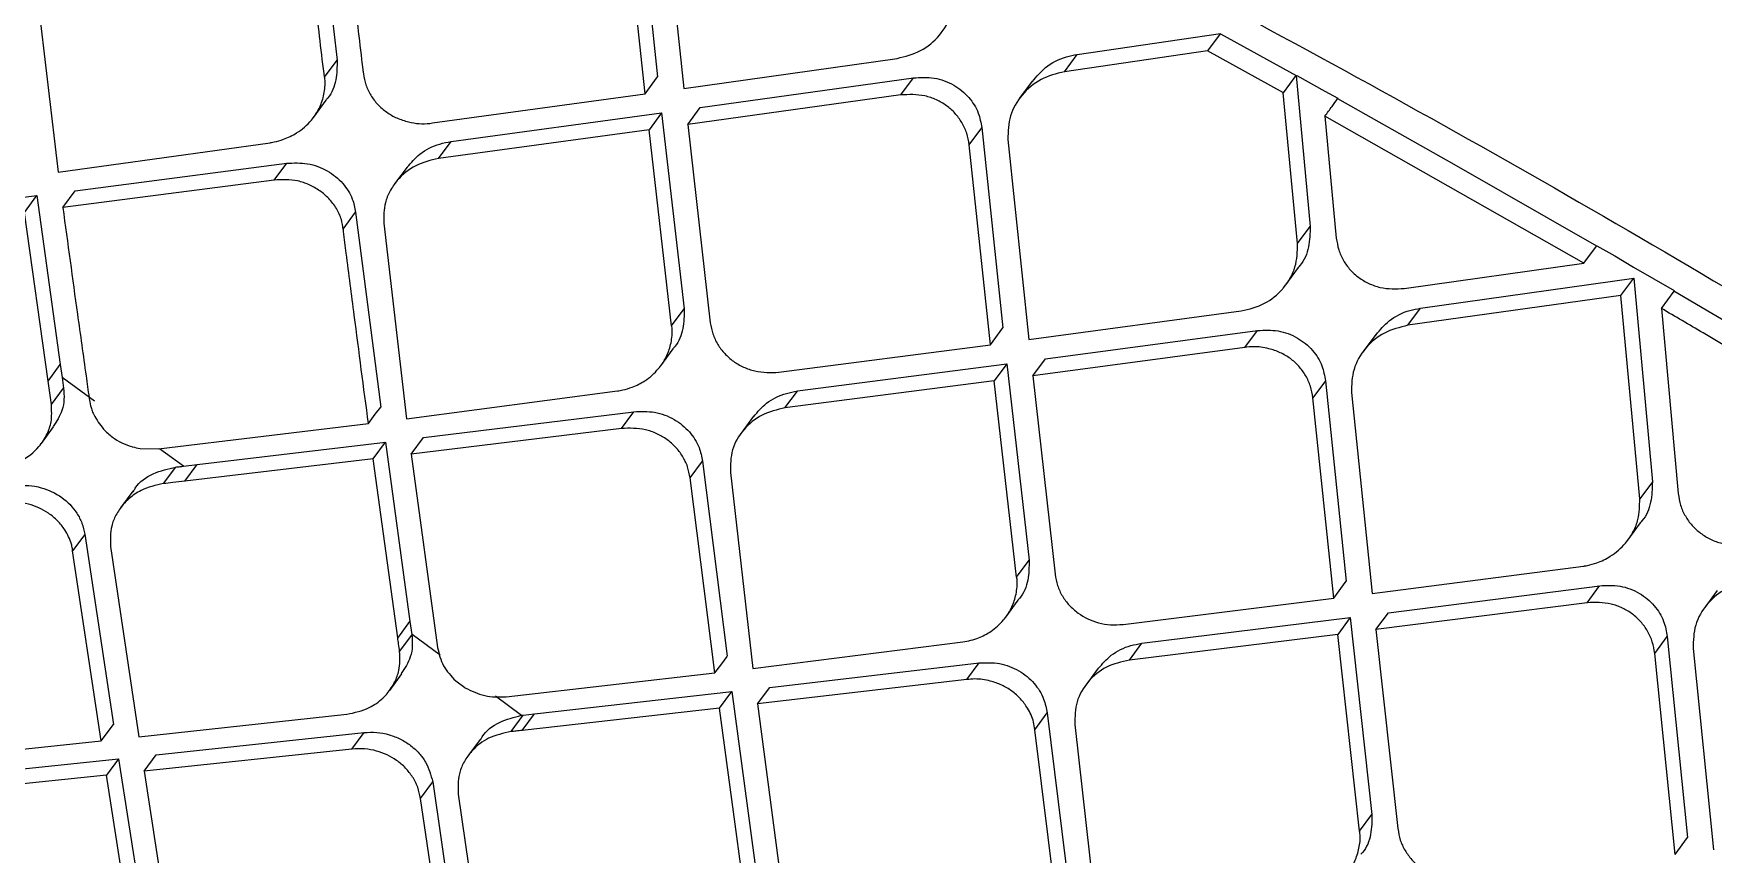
# Model space of a CAD drawing. Extents: x 832 to 912, y 781 to 934.
# Drawn here: x 896.857 to 898.259, y 880.418 to 881.103 of the extents above; entities that cross this region are included whole.
import ezdxf

# ---------------------------------------------------------------- set-up
doc = ezdxf.new("R2010")
doc.units = 0
doc.header["$MEASUREMENT"] = 0
doc.layers.add('1', color=4, linetype='Continuous')

# ---------------------------------------------------------------- blocks, each defined once
blk = doc.blocks.new('2026 SOVEREIGN HL')
at = {"layer": '1', "color": 3, "linetype": 'Continuous', "lineweight": 25}
for p, q in [((65.3626, 84.1495), (65.3815, 83.9859)), ((65.6312, 84.139), (65.649, 83.9721)), ((65.6532, 84.1295), (65.6708, 83.9624)), ((65.6385, 83.9579), (65.6207, 84.1247)), ((65.1294, 84.0556), (65.1487, 83.8924)), ((65.9991, 83.9908), (66.1189, 84.0082)), ((66.1186, 84.0081), (66.108, 83.9937)), ((66.1189, 84.008), (66.182, 83.9731)), ((66.108, 83.9937), (65.9885, 83.9764)), ((65.9885, 83.9764), (65.9991, 83.9907)), ((66.1713, 83.9587), (66.108, 83.9937)), ((65.3711, 83.9718), (65.3815, 83.986)), ((65.6708, 83.9624), (65.8489, 83.9875)), ((65.6385, 83.9579), (65.649, 83.9721)), ((65.6846, 83.9464), (65.8625, 83.9713)), ((65.852, 83.957), (65.8625, 83.9713)), ((65.9617, 83.9685), (65.9511, 83.9543)), ((66.1713, 83.9587), (66.1819, 83.9731)), ((66.1819, 83.9732), (66.1937, 83.8472)), ((66.1824, 83.9733), (66.2059, 83.9602)), ((66.2059, 83.9602), (66.2166, 83.9542)), ((65.362, 83.9384), (65.3724, 83.9525)), ((65.461, 83.9337), (65.6385, 83.9579)), ((65.852, 83.957), (65.6741, 83.9322)), ((65.6741, 83.9322), (65.6846, 83.9464)), ((66.1831, 83.8329), (66.1712, 83.9587)), ((66.2165, 83.9539), (66.3136, 83.8992)), ((65.4766, 83.9181), (65.6523, 83.942)), ((65.6523, 83.942), (65.6419, 83.9278)), ((65.6523, 83.942), (65.6711, 83.7783)), ((65.6741, 83.9322), (65.693, 83.7668)), ((66.422, 83.8164), (66.2059, 83.9393)), ((66.2059, 83.9393), (66.2154, 83.8374)), ((65.6419, 83.9278), (65.4662, 83.904)), ((65.4662, 83.904), (65.4766, 83.9181)), ((65.6607, 83.7642), (65.6419, 83.9278)), ((65.909, 83.9154), (65.9195, 83.9296)), ((65.9195, 83.9297), (65.9372, 83.7626)), ((65.9413, 83.9199), (65.9588, 83.7527)), ((65.1487, 83.8924), (65.3257, 83.9171)), ((65.9267, 83.7484), (65.909, 83.9154)), ((65.163, 83.877), (65.3395, 83.8999)), ((65.3291, 83.8859), (65.3395, 83.8999)), ((65.4399, 83.8968), (65.4295, 83.8827)), ((66.3136, 83.8992), (66.4327, 83.8309)), ((65.1526, 83.863), (65.163, 83.877)), ((65.3291, 83.8859), (65.1527, 83.863)), ((64.9821, 83.8541), (65.131, 83.8729)), ((65.1207, 83.8589), (65.1309, 83.8729)), ((65.1309, 83.8729), (65.1505, 83.7318)), ((65.1403, 83.7179), (65.1206, 83.8589)), ((65.3867, 83.845), (65.397, 83.859)), ((65.397, 83.859), (65.418, 83.6964)), ((65.4204, 83.8498), (65.4395, 83.6864)), ((66.1831, 83.8329), (66.1937, 83.8472)), ((66.422, 83.8164), (66.4326, 83.8308)), ((66.4329, 83.8311), (66.4478, 83.8225)), ((66.4478, 83.8225), (66.4635, 83.8133)), ((66.1733, 83.7985), (66.1838, 83.8128)), ((66.2721, 83.7953), (66.422, 83.8164)), ((66.4635, 83.8133), (66.4973, 83.7936)), ((66.2856, 83.7789), (66.4636, 83.8039)), ((66.453, 83.7895), (66.4636, 83.8039)), ((66.4636, 83.8039), (66.4792, 83.634)), ((66.4867, 83.7787), (66.4974, 83.7931)), ((66.4972, 83.7933), (66.5772, 83.7461)), ((65.6607, 83.7642), (65.6711, 83.7783)), ((66.453, 83.7895), (66.275, 83.7646)), ((66.275, 83.7646), (66.2856, 83.7789)), ((66.4686, 83.6197), (66.453, 83.7895)), ((66.4867, 83.7787), (66.5008, 83.6241)), ((65.9589, 83.7527), (66.1361, 83.7766)), ((65.9267, 83.7484), (65.9372, 83.7626)), ((65.9726, 83.7366), (66.1497, 83.7603)), ((66.1392, 83.7461), (66.1497, 83.7603)), ((66.2483, 83.7569), (66.2378, 83.7427)), ((65.6516, 83.7308), (65.662, 83.7449)), ((65.7501, 83.7254), (65.9267, 83.7484)), ((66.1392, 83.7461), (65.9621, 83.7225)), ((65.9621, 83.7225), (65.9726, 83.7366)), ((65.1403, 83.7179), (65.1505, 83.7318)), ((65.1505, 83.7318), (65.1521, 83.7211)), ((65.7657, 83.7098), (65.9405, 83.7324)), ((65.9405, 83.7324), (65.93, 83.7182)), ((65.9405, 83.7324), (65.959, 83.5684)), ((65.9621, 83.7225), (65.9807, 83.5567)), ((65.1431, 83.6984), (65.1403, 83.7179)), ((65.1431, 83.6984), (65.1533, 83.7122)), ((65.179, 83.7013), (65.152, 83.721)), ((65.1521, 83.721), (65.1533, 83.7122)), ((65.4395, 83.6864), (65.6156, 83.7098)), ((65.93, 83.7182), (65.7553, 83.6957)), ((65.7553, 83.6957), (65.7657, 83.7097)), ((65.9486, 83.5544), (65.93, 83.7182)), ((66.2064, 83.7183), (66.1959, 83.7041)), ((66.2064, 83.7183), (66.2237, 83.5509)), ((66.228, 83.7084), (66.2453, 83.5408)), ((66.2133, 83.5367), (66.1959, 83.7041)), ((65.1347, 83.666), (65.1449, 83.6798)), ((65.2326, 83.6615), (65.4077, 83.6825)), ((65.4537, 83.6709), (65.6293, 83.6925)), ((65.6189, 83.6785), (65.6293, 83.6925)), ((65.7291, 83.6887), (65.7188, 83.6746)), ((65.2646, 83.6483), (65.4219, 83.667)), ((65.4116, 83.6531), (65.4219, 83.667)), ((65.4219, 83.667), (65.4423, 83.5174)), ((65.6189, 83.6785), (65.4434, 83.657)), ((65.4434, 83.657), (65.4537, 83.6709)), ((65.2171, 83.6618), (65.2326, 83.6615)), ((65.2534, 83.647), (65.2334, 83.6616)), ((65.4116, 83.6531), (65.2544, 83.6345)), ((65.4321, 83.5036), (65.4116, 83.6531)), ((65.4434, 83.657), (65.4653, 83.4957)), ((65.2367, 83.6324), (65.2469, 83.6463)), ((65.2534, 83.647), (65.2646, 83.6483)), ((65.2544, 83.6345), (65.2646, 83.6483)), ((65.6761, 83.6372), (65.6865, 83.6511)), ((65.6865, 83.6512), (65.7071, 83.4882)), ((65.7097, 83.6418), (65.7285, 83.4779)), ((65.211, 83.626), (65.2008, 83.6122)), ((65.6968, 83.4743), (65.6761, 83.6372)), ((66.4792, 83.634), (66.4686, 83.6197)), ((66.4588, 83.5853), (66.4693, 83.5996)), ((65.171, 83.59), (65.1608, 83.5763)), ((65.171, 83.5901), (65.1948, 83.4313)), ((65.1846, 83.4176), (65.1608, 83.5763)), ((65.1925, 83.5799), (65.2161, 83.4209)), ((65.9486, 83.5544), (65.959, 83.5684)), ((66.2453, 83.5408), (66.4218, 83.5636)), ((66.2133, 83.5367), (66.2237, 83.5509)), ((66.2589, 83.5246), (66.4353, 83.5472)), ((66.4248, 83.533), (66.4352, 83.5472)), ((66.5334, 83.5432), (66.523, 83.529)), ((65.9396, 83.521), (65.9499, 83.535)), ((66.0375, 83.5148), (66.2133, 83.5367)), ((66.4248, 83.533), (66.2485, 83.5105)), ((65.4321, 83.5035), (65.4423, 83.5174)), ((65.4423, 83.5174), (65.4439, 83.5065)), ((66.053, 83.4991), (66.227, 83.5206)), ((66.227, 83.5206), (66.2166, 83.5065)), ((66.227, 83.5206), (66.2452, 83.3561)), ((66.2485, 83.5105), (66.2589, 83.5246)), ((65.4337, 83.4922), (65.4439, 83.506)), ((65.4675, 83.4893), (65.4442, 83.5065)), ((65.7285, 83.4779), (65.9037, 83.5002)), ((66.2166, 83.5065), (66.0427, 83.485)), ((66.0427, 83.485), (66.053, 83.4991)), ((66.2349, 83.3421), (66.2166, 83.5065)), ((66.2485, 83.5105), (66.2668, 83.3443)), ((66.4812, 83.4906), (66.4916, 83.5047)), ((66.4916, 83.5048), (66.5086, 83.3369)), ((66.4982, 83.3228), (66.4812, 83.4906)), ((66.5132, 83.4947), (66.5301, 83.3266)), ((65.4254, 83.4598), (65.4355, 83.4735)), ((65.5226, 83.4545), (65.6968, 83.4743)), ((65.7426, 83.4623), (65.9173, 83.4827)), ((65.907, 83.4688), (65.9173, 83.4827)), ((66.0166, 83.4782), (66.0063, 83.4642)), ((65.4807, 83.4676), (65.488, 83.4621)), ((65.5463, 83.4402), (65.7109, 83.4587)), ((65.7007, 83.4448), (65.7109, 83.4587)), ((65.7109, 83.4587), (65.732, 83.3013)), ((65.907, 83.4688), (65.7323, 83.4484)), ((65.7323, 83.4484), (65.7426, 83.4623)), ((65.5353, 83.4389), (65.5138, 83.4549)), ((65.7007, 83.4448), (65.5361, 83.4264)), ((65.7218, 83.2876), (65.7007, 83.4448)), ((65.7323, 83.4484), (65.7538, 83.2866)), ((65.1846, 83.4176), (65.1948, 83.4313)), ((65.2161, 83.4209), (65.3896, 83.4398)), ((65.5267, 83.4253), (65.5369, 83.4391)), ((65.5354, 83.439), (65.5369, 83.4391)), ((65.5361, 83.4264), (65.5463, 83.4402)), ((65.5369, 83.4391), (65.5463, 83.4402)), ((65.9638, 83.4269), (65.9741, 83.4409)), ((65.9841, 83.2635), (65.9638, 83.4269)), ((65.9741, 83.4409), (65.9944, 83.2774)), ((65.9972, 83.4313), (66.0157, 83.267)), ((65.0116, 83.3994), (65.1846, 83.4176)), ((65.2306, 83.4059), (65.404, 83.4245)), ((65.3938, 83.4108), (65.404, 83.4245)), ((65.5011, 83.4191), (65.491, 83.4054)), ((65.0279, 83.3847), (65.1992, 83.4026)), ((65.1991, 83.4026), (65.189, 83.3889)), ((65.1992, 83.4026), (65.2235, 83.2464)), ((65.3938, 83.4108), (65.2205, 83.3922)), ((65.2205, 83.3922), (65.2306, 83.4059)), ((65.189, 83.3889), (65.0178, 83.3711)), ((65.2134, 83.2328), (65.189, 83.3889)), ((65.2205, 83.3922), (65.2449, 83.2343)), ((65.4512, 83.3696), (65.4613, 83.3834)), ((65.4613, 83.3834), (65.4846, 83.224)), ((65.4826, 83.373), (65.5058, 83.2135)), ((65.4745, 83.2103), (65.4512, 83.3696)), ((66.2349, 83.3421), (66.2452, 83.3561)), ((66.4982, 83.3228), (66.5086, 83.3369))]:
    blk.add_line(p, q, dxfattribs=at)
at = {"layer": '1', "color": 3, "linetype": 'Continuous', "lineweight": 25, "flags": 128}
for points in [[(65.4077, 83.6825), (65.4134, 83.6903), (65.418, 83.6964)], [(65.6968, 83.4743), (65.7026, 83.482), (65.7071, 83.4881)]]:
    blk.add_lwpolyline(points, dxfattribs=at)
at = {"layer": '1', "color": 3, "linetype": 'Continuous', "lineweight": 25}
for points, knots in [([(72.0225, 81.3356), (71.9676, 81.4081), (71.8657, 81.5427), (71.7201, 81.7262), (71.5966, 81.8783), (71.4942, 82.0017), (71.3249, 82.2023), (70.985, 82.5905), (70.4701, 83.1319), (69.8518, 83.7189), (69.2624, 84.2273), (68.6837, 84.684), (68.1205, 85.0927), (67.6494, 85.4062), (67.2813, 85.636), (67.0299, 85.7869), (66.8313, 85.9017), (66.6752, 85.9894), (66.5445, 86.0616), (66.3825, 86.1489), (66.1886, 86.2504), (65.9619, 86.3657), (65.7985, 86.4444), (65.7113, 86.4864)], [0, 0, 0, 0, 0.033203, 0.061622, 0.085457, 0.10469, 0.120113, 0.181265, 0.29293, 0.39255, 0.492182, 0.576755, 0.661373, 0.745915, 0.78311, 0.819609, 0.85283, 0.866766, 0.884898, 0.907264, 0.933868, 0.964715, 1, 1, 1, 1]), ([(65.6779, 86.4083), (65.9228, 86.2873), (66.4119, 86.0456), (67.1217, 85.6384), (67.8121, 85.1998), (68.4808, 84.7278), (69.0908, 84.2531), (69.6452, 83.783), (70.1473, 83.3224), (70.6314, 82.8419), (71.0955, 82.3413), (71.5413, 81.8236), (71.8195, 81.4633), (71.9586, 81.283)], [0, 0, 0, 0, 0.100069, 0.199912, 0.299747, 0.399786, 0.499826, 0.583023, 0.66622, 0.749552, 0.833045, 0.916507, 1, 1, 1, 1]), ([(65.5304, 85.7529), (65.7615, 85.6506), (66.2239, 85.446), (66.8968, 85.0959), (67.549, 84.7121), (68.1754, 84.2924), (68.7748, 83.8381), (69.3443, 83.3454), (69.8851, 82.8172), (70.3955, 82.2566), (70.878, 81.6702), (71.1725, 81.2589), (71.3199, 81.0533)], [0, 0, 0, 0, 0.100262, 0.200594, 0.300842, 0.400493, 0.499762, 0.599107, 0.699009, 0.799378, 0.89967, 1, 1, 1, 1]), ([(65.474, 85.1779), (65.4888, 85.1713), (65.5277, 85.1541), (65.5986, 85.1228), (65.6809, 85.0865), (65.7614, 85.0504), (65.83, 85.0191), (65.8948, 84.9888), (65.96, 84.9577), (66.078, 84.9007), (66.2452, 84.8176), (66.5155, 84.6772), (66.8377, 84.499), (67.2302, 84.2645), (67.635, 84.0024), (68.048, 83.7089), (68.4816, 83.3709), (68.934, 82.9798), (69.3999, 82.5304), (69.794, 82.1079), (70.1234, 81.7241), (70.3236, 81.4749), (70.4509, 81.31), (70.5097, 81.2328), (70.5681, 81.1547), (70.6242, 81.0787), (70.6812, 81.0002), (70.7362, 80.9226), (70.7743, 80.8687), (70.7919, 80.8437)], [0, 0, 0, 0, 0.0070152, 0.0183636, 0.033423, 0.0458503, 0.0564362, 0.0659722, 0.0767348, 0.0876128, 0.1225499, 0.1573384, 0.2190687, 0.2814672, 0.3546837, 0.4272196, 0.5001154, 0.5918222, 0.6850475, 0.7791456, 0.8408839, 0.9031277, 0.9169637, 0.9307216, 0.9450038, 0.9589914, 0.971501, 0.9868277, 1, 1, 1, 1]), ([(65.4668, 85.1624), (65.6788, 85.0677), (66.1027, 84.8784), (66.7183, 84.5522), (67.3155, 84.1964), (67.8904, 83.8089), (68.4389, 83.3883), (68.9609, 82.9354), (69.4568, 82.4506), (69.9258, 81.9368), (70.3703, 81.3995), (70.6419, 81.0224), (70.7778, 80.8338)], [0, 0, 0, 0, 0.100345, 0.2005899, 0.3009059, 0.4007551, 0.5000921, 0.5993814, 0.6990683, 0.7993487, 0.8996589, 1, 1, 1, 1]), ([(65.3862, 84.3949), (65.6142, 84.2867), (66.0703, 84.0704), (66.7267, 83.692), (67.3592, 83.2754), (67.9625, 82.8167), (68.5331, 82.3177), (69.0688, 81.7813), (69.5722, 81.2139), (69.8766, 80.8106), (70.0288, 80.609)], [0, 0, 0, 0, 0.125001, 0.250001, 0.375003, 0.499997, 0.624991, 0.749994, 0.874996, 1, 1, 1, 1]), ([(65.3711, 83.9718), (65.3711, 83.9719), (65.371, 83.9722), (65.3709, 83.9732), (65.3704, 83.9767), (65.3687, 83.9904), (65.3624, 84.0438), (65.3567, 84.0947), (65.3521, 84.1352)], [0, 0, 0, 0, 0.001881, 0.005627, 0.0188, 0.067896, 0.257154, 1, 1, 1, 1]), ([(65.3845, 84.1399), (65.3891, 84.0992), (65.3948, 84.0481), (65.401, 83.994), (65.4028, 83.9799), (65.4033, 83.9759), (65.4035, 83.9748), (65.4035, 83.9747)], [0, 0, 0, 0, 0.73695, 0.927684, 0.978628, 0.997419, 1, 1, 1, 1]), ([(65.8489, 83.9875), (65.8557, 83.9892), (65.8692, 83.9926), (65.885, 84.0062), (65.8956, 84.0239), (65.8959, 84.0374), (65.8961, 84.0441)], [0, 0, 0, 0, 0.2503, 0.502591, 0.753736, 1, 1, 1, 1]), ([(65.9619, 83.9683), (65.9653, 83.9724), (65.9728, 83.9814), (65.9866, 83.9883), (65.9961, 83.9902), (65.9991, 83.9908)], [0, 0, 0, 0, 0.36125, 0.79656, 1, 1, 1, 1]), ([(65.3815, 83.9859), (65.3815, 83.9805), (65.3814, 83.9695), (65.3771, 83.9579), (65.3727, 83.9533), (65.3721, 83.9527)], [0, 0, 0, 0, 0.4648291, 0.9286293, 1, 1, 1, 1]), ([(65.4035, 83.9746), (65.4041, 83.9715), (65.4052, 83.9653), (65.4094, 83.9565), (65.4153, 83.9488), (65.4227, 83.9424), (65.4314, 83.9374), (65.4435, 83.9335), (65.4537, 83.9323), (65.4603, 83.9335), (65.461, 83.9337)], [0, 0, 0, 0, 0.125767, 0.250233, 0.374125, 0.497851, 0.620792, 0.748659, 0.972795, 1, 1, 1, 1]), ([(65.9885, 83.9764), (65.9817, 83.9747), (65.9682, 83.9712), (65.9524, 83.9576), (65.9418, 83.94), (65.9415, 83.9266), (65.9413, 83.9199)], [0, 0, 0, 0, 0.2504, 0.502688, 0.75383, 1, 1, 1, 1]), ([(65.3257, 83.9171), (65.3261, 83.9172), (65.3272, 83.9174), (65.331, 83.9181), (65.3383, 83.9202), (65.3493, 83.9255), (65.3592, 83.9341), (65.3663, 83.9445), (65.3704, 83.9549), (65.3716, 83.9641), (65.3715, 83.9702), (65.3712, 83.9717), (65.3711, 83.9718)], [0, 0, 0, 0, 0.014216, 0.042317, 0.140113, 0.293312, 0.501592, 0.633669, 0.776961, 0.933499, 0.991592, 1, 1, 1, 1]), ([(65.8625, 83.9713), (65.8683, 83.9716), (65.8799, 83.9722), (65.8964, 83.9661), (65.9092, 83.9556), (65.9171, 83.9428), (65.9188, 83.9338), (65.9196, 83.9297)], [0, 0, 0, 0, 0.217784, 0.436149, 0.641231, 0.835862, 1, 1, 1, 1]), ([(65.909, 83.9154), (65.9085, 83.9186), (65.9074, 83.9251), (65.9032, 83.934), (65.8975, 83.9418), (65.8902, 83.9483), (65.8817, 83.9532), (65.8689, 83.9577), (65.8588, 83.9573), (65.852, 83.957)], [0, 0, 0, 0, 0.12907, 0.254534, 0.37724, 0.497966, 0.620296, 0.747052, 1, 1, 1, 1]), ([(66.2059, 83.9393), (66.2079, 83.942), (66.2114, 83.9468), (66.215, 83.9516), (66.2165, 83.9537)], [0, 0, 0, 0, 0.5600512, 1, 1, 1, 1]), ([(65.4401, 83.8966), (65.4434, 83.9005), (65.4506, 83.909), (65.4641, 83.9157), (65.4735, 83.9175), (65.4766, 83.9181)], [0, 0, 0, 0, 0.356492, 0.782302, 1, 1, 1, 1]), ([(65.4662, 83.904), (65.4596, 83.9024), (65.4464, 83.8992), (65.433, 83.888), (65.4254, 83.8768), (65.4204, 83.8649), (65.4204, 83.8557), (65.4204, 83.8498)], [0, 0, 0, 0, 0.250287, 0.501658, 0.645026, 0.77593, 1, 1, 1, 1]), ([(65.3395, 83.8999), (65.3453, 83.9002), (65.357, 83.9007), (65.3736, 83.8944), (65.3867, 83.8839), (65.3945, 83.8714), (65.3963, 83.8628), (65.397, 83.859)], [0, 0, 0, 0, 0.220113, 0.440699, 0.649789, 0.848678, 1, 1, 1, 1]), ([(65.3867, 83.845), (65.3863, 83.8476), (65.3853, 83.8536), (65.3812, 83.8623), (65.375, 83.8705), (65.3672, 83.8772), (65.3584, 83.8822), (65.3456, 83.8866), (65.3357, 83.8862), (65.3291, 83.8859)], [0, 0, 0, 0, 0.105831, 0.238445, 0.37341, 0.498496, 0.627715, 0.75421, 1, 1, 1, 1]), ([(65.1526, 83.863), (65.1567, 83.8333), (65.163, 83.7864), (65.1705, 83.7336), (65.1737, 83.7095), (65.1748, 83.7029), (65.1749, 83.7022)], [0, 0, 0, 0, 0.552912, 0.873664, 0.986647, 1, 1, 1, 1]), ([(65.4077, 83.6825), (65.4037, 83.7127), (65.3975, 83.76), (65.3907, 83.8136), (65.3875, 83.8375), (65.3868, 83.8443), (65.3867, 83.845)], [0, 0, 0, 0, 0.557837, 0.87629, 0.98733, 1, 1, 1, 1]), ([(66.1937, 83.8472), (66.1935, 83.8415), (66.1932, 83.83), (66.1886, 83.8181), (66.1841, 83.8135), (66.1836, 83.813)], [0, 0, 0, 0, 0.471661, 0.942183, 1, 1, 1, 1]), ([(66.2154, 83.8374), (66.216, 83.8342), (66.217, 83.8277), (66.2211, 83.8187), (66.2267, 83.8108), (66.234, 83.8043), (66.2425, 83.7993), (66.2552, 83.7947), (66.2653, 83.7951), (66.2721, 83.7953)], [0, 0, 0, 0, 0.128995, 0.254459, 0.37721, 0.498161, 0.620836, 0.747198, 1, 1, 1, 1]), ([(66.1361, 83.7766), (66.1428, 83.7782), (66.1559, 83.7815), (66.1666, 83.7905), (66.1753, 83.8006), (66.1826, 83.8128), (66.1829, 83.8263), (66.1831, 83.8329)], [0, 0, 0, 0, 0.250005, 0.486632, 0.502404, 0.753514, 1, 1, 1, 1]), ([(65.6711, 83.7783), (65.6711, 83.7728), (65.671, 83.7618), (65.6667, 83.7502), (65.6623, 83.7457), (65.6617, 83.7451)], [0, 0, 0, 0, 0.466731, 0.932558, 1, 1, 1, 1]), ([(66.2486, 83.7567), (66.252, 83.7608), (66.2595, 83.7698), (66.2733, 83.7766), (66.2826, 83.7784), (66.2856, 83.7789)], [0, 0, 0, 0, 0.36551, 0.800239, 1, 1, 1, 1]), ([(66.5665, 83.7316), (66.5515, 83.7405), (66.525, 83.7563), (66.4983, 83.7719), (66.4868, 83.7787)], [0, 0, 0, 0, 0.564907, 1, 1, 1, 1]), ([(65.6156, 83.7098), (65.617, 83.7101), (65.6212, 83.7108), (65.6291, 83.7132), (65.6397, 83.7185), (65.6491, 83.7269), (65.6559, 83.737), (65.6601, 83.7474), (65.6613, 83.7565), (65.6612, 83.7625), (65.6608, 83.764), (65.6607, 83.7642)], [0, 0, 0, 0, 0.05476, 0.156672, 0.305611, 0.50147, 0.634057, 0.776834, 0.933331, 0.991575, 1, 1, 1, 1]), ([(65.693, 83.7668), (65.6935, 83.7636), (65.6947, 83.7574), (65.6989, 83.7486), (65.7047, 83.7408), (65.712, 83.7344), (65.7206, 83.7295), (65.7333, 83.7249), (65.7434, 83.7252), (65.7501, 83.7254)], [0, 0, 0, 0, 0.127443, 0.252541, 0.375945, 0.498474, 0.62101, 0.747789, 1, 1, 1, 1]), ([(66.275, 83.7646), (66.2683, 83.7629), (66.2548, 83.7595), (66.239, 83.746), (66.2286, 83.7284), (66.2282, 83.715), (66.228, 83.7084)], [0, 0, 0, 0, 0.250133, 0.502352, 0.753526, 1, 1, 1, 1]), ([(66.1497, 83.7603), (66.1554, 83.7606), (66.1669, 83.7611), (66.1833, 83.7549), (66.196, 83.7444), (66.204, 83.7316), (66.2056, 83.7225), (66.2064, 83.7183)], [0, 0, 0, 0, 0.21654, 0.433623, 0.638254, 0.833376, 1, 1, 1, 1]), ([(66.1959, 83.7041), (66.1953, 83.7073), (66.1943, 83.7138), (66.1901, 83.7227), (66.1844, 83.7306), (66.1772, 83.7371), (66.1687, 83.7421), (66.1581, 83.7457), (66.1481, 83.7472), (66.1414, 83.7464), (66.1392, 83.7461)], [0, 0, 0, 0, 0.129321, 0.254897, 0.37742, 0.49771, 0.620712, 0.747999, 0.913639, 1, 1, 1, 1]), ([(65.1533, 83.7122), (65.1535, 83.7091), (65.154, 83.7028), (65.152, 83.6914), (65.1474, 83.6844), (65.1445, 83.6801)], [0, 0, 0, 0, 0.27443, 0.548079, 1, 1, 1, 1]), ([(65.7293, 83.6884), (65.7326, 83.6924), (65.7398, 83.7009), (65.7533, 83.7075), (65.7626, 83.7092), (65.7657, 83.7098)], [0, 0, 0, 0, 0.361042, 0.78657, 1, 1, 1, 1]), ([(65.0988, 83.6457), (65.1053, 83.6472), (65.1184, 83.6502), (65.132, 83.6613), (65.1396, 83.6731), (65.1438, 83.6851), (65.1433, 83.6935), (65.1431, 83.6984)], [0, 0, 0, 0, 0.249244, 0.498103, 0.667592, 0.807697, 1, 1, 1, 1]), ([(65.1749, 83.7022), (65.1753, 83.7001), (65.1759, 83.6967), (65.1772, 83.6927), (65.1781, 83.6908), (65.1784, 83.6901)], [0, 0, 0, 0, 0.501061, 0.816391, 1, 1, 1, 1]), ([(65.7553, 83.6957), (65.7487, 83.6941), (65.7355, 83.691), (65.7201, 83.6781), (65.7099, 83.6611), (65.7098, 83.6482), (65.7097, 83.6418)], [0, 0, 0, 0, 0.250402, 0.502088, 0.753022, 1, 1, 1, 1]), ([(65.1784, 83.6901), (65.1809, 83.6859), (65.185, 83.6789), (65.1958, 83.6693), (65.2046, 83.6648), (65.2127, 83.6627), (65.215, 83.6622), (65.2171, 83.6618)], [0, 0, 0, 0, 0.299706, 0.501121, 0.859606, 0.872459, 1, 1, 1, 1]), ([(65.6293, 83.6925), (65.635, 83.6927), (65.6466, 83.6931), (65.6631, 83.6869), (65.676, 83.6763), (65.684, 83.6637), (65.6857, 83.655), (65.6865, 83.6512)], [0, 0, 0, 0, 0.218688, 0.437825, 0.64629, 0.845599, 1, 1, 1, 1]), ([(65.6761, 83.6372), (65.6755, 83.6403), (65.6744, 83.6466), (65.6701, 83.6554), (65.6642, 83.6631), (65.6569, 83.6695), (65.6484, 83.6744), (65.6357, 83.6789), (65.6256, 83.6787), (65.6189, 83.6785)], [0, 0, 0, 0, 0.128079, 0.253466, 0.37679, 0.498705, 0.620992, 0.748012, 1, 1, 1, 1]), ([(65.2114, 83.6257), (65.212, 83.6267), (65.2154, 83.6333), (65.2277, 83.6418), (65.2405, 83.6448), (65.2469, 83.6463)], [0, 0, 0, 0, 0.081931, 0.542875, 1, 1, 1, 1]), ([(65.2469, 83.6462), (65.2481, 83.6464), (65.2503, 83.6466), (65.2524, 83.6469), (65.2533, 83.647)], [0, 0, 0, 0, 0.55986, 1, 1, 1, 1]), ([(65.1133, 83.6307), (65.1169, 83.6309), (65.124, 83.6313), (65.1374, 83.6288), (65.1523, 83.6219), (65.1633, 83.6104), (65.169, 83.5993), (65.1703, 83.5932), (65.171, 83.5901)], [0, 0, 0, 0, 0.139084, 0.270943, 0.512757, 0.746541, 0.87123, 1, 1, 1, 1]), ([(65.2367, 83.6324), (65.2302, 83.631), (65.2195, 83.6286), (65.2089, 83.6211), (65.2019, 83.6141), (65.1968, 83.6065), (65.192, 83.5948), (65.1923, 83.5857), (65.1925, 83.5799)], [0, 0, 0, 0, 0.2483, 0.407184, 0.498907, 0.640818, 0.771695, 1, 1, 1, 1]), ([(65.2544, 83.6345), (65.2511, 83.6341), (65.2452, 83.6334), (65.2393, 83.6327), (65.2367, 83.6324)], [0, 0, 0, 0, 0.5600152, 1, 1, 1, 1]), ([(66.4792, 83.634), (66.479, 83.6282), (66.4787, 83.6168), (66.4741, 83.6048), (66.4696, 83.6003), (66.4691, 83.5998)], [0, 0, 0, 0, 0.473491, 0.945916, 1, 1, 1, 1]), ([(66.5008, 83.6241), (66.5013, 83.6208), (66.5023, 83.6143), (66.5064, 83.6053), (66.512, 83.5974), (66.5192, 83.5908), (66.5277, 83.5857), (66.5403, 83.581), (66.5504, 83.5814), (66.5572, 83.5816)], [0, 0, 0, 0, 0.129431, 0.25513, 0.377866, 0.498506, 0.621314, 0.74747, 1, 1, 1, 1]), ([(65.1608, 83.5763), (65.1608, 83.5765), (65.1608, 83.5772), (65.1605, 83.5791), (65.1591, 83.5849), (65.1553, 83.5929), (65.1484, 83.6016), (65.1387, 83.6097), (65.1267, 83.6151), (65.1136, 83.6175), (65.1067, 83.6171), (65.1031, 83.6169)], [0, 0, 0, 0, 0.009804, 0.025574, 0.075749, 0.251608, 0.376062, 0.50198, 0.733156, 0.862122, 1, 1, 1, 1]), ([(66.4218, 83.5636), (66.4219, 83.5636), (66.4222, 83.5636), (66.4234, 83.5638), (66.427, 83.5644), (66.4344, 83.5665), (66.4457, 83.572), (66.4562, 83.5811), (66.4635, 83.5921), (66.4685, 83.6045), (66.4686, 83.6139), (66.4686, 83.6197)], [0, 0, 0, 0, 0.005028, 0.013522, 0.041014, 0.138401, 0.292191, 0.502147, 0.651072, 0.783765, 1, 1, 1, 1]), ([(65.959, 83.5684), (65.959, 83.5629), (65.9589, 83.5518), (65.9546, 83.5402), (65.9502, 83.5357), (65.9497, 83.5352)], [0, 0, 0, 0, 0.468582, 0.936259, 1, 1, 1, 1]), ([(65.9037, 83.5002), (65.9082, 83.5011), (65.9165, 83.5029), (65.9282, 83.5092), (65.9372, 83.5173), (65.9439, 83.5271), (65.948, 83.5375), (65.9492, 83.5463), (65.9491, 83.5522), (65.9488, 83.5538), (65.9487, 83.5544)], [0, 0, 0, 0, 0.170044, 0.315583, 0.501174, 0.634481, 0.776712, 0.933367, 0.977857, 1, 1, 1, 1]), ([(65.9807, 83.5567), (65.9813, 83.5536), (65.9824, 83.5473), (65.9865, 83.5385), (65.9923, 83.5307), (66.0019, 83.5221), (66.0139, 83.5165), (66.0271, 83.5141), (66.034, 83.5146), (66.0375, 83.5148)], [0, 0, 0, 0, 0.126101, 0.250871, 0.374945, 0.498834, 0.735666, 0.864345, 1, 1, 1, 1]), ([(66.4353, 83.5472), (66.4409, 83.5475), (66.4523, 83.5479), (66.4686, 83.5417), (66.4812, 83.5312), (66.4892, 83.5182), (66.4909, 83.509), (66.4916, 83.5048)], [0, 0, 0, 0, 0.215229, 0.430979, 0.635017, 0.830478, 1, 1, 1, 1]), ([(66.56, 83.5508), (66.5533, 83.5492), (66.5403, 83.546), (66.5296, 83.537), (66.5209, 83.5269), (66.5137, 83.5147), (66.5134, 83.5014), (66.5132, 83.4947)], [0, 0, 0, 0, 0.24982, 0.487157, 0.502134, 0.753312, 1, 1, 1, 1]), ([(66.4812, 83.4906), (66.4806, 83.4939), (66.4796, 83.5003), (66.4755, 83.5093), (66.4698, 83.5172), (66.4627, 83.5238), (66.4542, 83.5288), (66.4416, 83.5335), (66.4315, 83.5332), (66.4248, 83.533)], [0, 0, 0, 0, 0.129978, 0.255949, 0.378591, 0.498676, 0.621252, 0.747625, 1, 1, 1, 1]), ([(65.4337, 83.4922), (65.4334, 83.4943), (65.4329, 83.4981), (65.4324, 83.5019), (65.4321, 83.5035)], [0, 0, 0, 0, 0.559964, 1, 1, 1, 1]), ([(65.4439, 83.5064), (65.4441, 83.5032), (65.4447, 83.4969), (65.4427, 83.4854), (65.438, 83.4783), (65.4351, 83.4738)], [0, 0, 0, 0, 0.272549, 0.544747, 1, 1, 1, 1]), ([(66.0168, 83.478), (66.0202, 83.4819), (66.0274, 83.4904), (66.0408, 83.4969), (66.05, 83.4985), (66.053, 83.4991)], [0, 0, 0, 0, 0.365608, 0.790885, 1, 1, 1, 1]), ([(65.3896, 83.4398), (65.3961, 83.4412), (65.4073, 83.4436), (65.4176, 83.4511), (65.422, 83.4556), (65.4257, 83.4599), (65.4298, 83.4662), (65.4342, 83.4781), (65.4339, 83.4868), (65.4337, 83.4922)], [0, 0, 0, 0, 0.248636, 0.428751, 0.491477, 0.498543, 0.654402, 0.789954, 1, 1, 1, 1]), ([(65.4653, 83.4957), (65.4666, 83.4904), (65.4691, 83.4799), (65.4767, 83.4717), (65.4805, 83.4677)], [0, 0, 0, 0, 0.5052697, 1, 1, 1, 1]), ([(65.9173, 83.4828), (65.923, 83.4829), (65.9345, 83.4833), (65.9508, 83.4769), (65.9637, 83.4663), (65.9716, 83.4536), (65.9734, 83.4448), (65.9741, 83.4409)], [0, 0, 0, 0, 0.217322, 0.435063, 0.642887, 0.842483, 1, 1, 1, 1]), ([(66.0427, 83.485), (66.0361, 83.4835), (66.0229, 83.4805), (66.0076, 83.4676), (65.9975, 83.4507), (65.9973, 83.4378), (65.9972, 83.4313)], [0, 0, 0, 0, 0.25018, 0.501828, 0.752792, 1, 1, 1, 1]), ([(65.9638, 83.4269), (65.9635, 83.4291), (65.9627, 83.4354), (65.9586, 83.4441), (65.9522, 83.4528), (65.9448, 83.4594), (65.9362, 83.4645), (65.9258, 83.4681), (65.9158, 83.4697), (65.9093, 83.469), (65.907, 83.4688)], [0, 0, 0, 0, 0.083391, 0.249343, 0.373834, 0.498471, 0.621343, 0.748689, 0.913206, 1, 1, 1, 1]), ([(65.4882, 83.462), (65.4936, 83.4593), (65.5045, 83.454), (65.5166, 83.4543), (65.5226, 83.4545)], [0, 0, 0, 0, 0.4971788, 1, 1, 1, 1]), ([(65.5015, 83.4189), (65.5018, 83.4196), (65.505, 83.4258), (65.5167, 83.4341), (65.5291, 83.4373), (65.5353, 83.439)], [0, 0, 0, 0, 0.060878, 0.532311, 1, 1, 1, 1]), ([(65.404, 83.4246), (65.4075, 83.4247), (65.4145, 83.4251), (65.4249, 83.423), (65.4345, 83.4193), (65.443, 83.414), (65.4501, 83.4074), (65.4576, 83.3976), (65.4598, 83.389), (65.4613, 83.3834)], [0, 0, 0, 0, 0.136824, 0.269624, 0.398742, 0.524442, 0.647139, 0.767212, 1, 1, 1, 1]), ([(65.5267, 83.4253), (65.5202, 83.4239), (65.5079, 83.4213), (65.4977, 83.4132), (65.4911, 83.4058), (65.4869, 83.3996), (65.4822, 83.3879), (65.4825, 83.3788), (65.4826, 83.373)], [0, 0, 0, 0, 0.248387, 0.471494, 0.498581, 0.641511, 0.772811, 1, 1, 1, 1]), ([(65.5361, 83.4264), (65.5344, 83.4262), (65.5312, 83.4258), (65.5281, 83.4255), (65.5267, 83.4253)], [0, 0, 0, 0, 0.559936, 1, 1, 1, 1]), ([(65.4512, 83.3696), (65.4505, 83.3727), (65.4492, 83.3789), (65.4448, 83.3875), (65.4388, 83.3951), (65.4292, 83.4034), (65.4173, 83.4089), (65.4043, 83.4113), (65.3974, 83.411), (65.3938, 83.4108)], [0, 0, 0, 0, 0.127676, 0.253565, 0.378058, 0.501737, 0.73419, 0.862927, 1, 1, 1, 1]), ([(66.2452, 83.3561), (66.2451, 83.3506), (66.245, 83.3395), (66.2407, 83.3278), (66.2363, 83.3234), (66.2358, 83.3229)], [0, 0, 0, 0, 0.470185, 0.939514, 1, 1, 1, 1]), ([(66.2668, 83.3443), (66.2673, 83.3411), (66.2684, 83.3348), (66.2725, 83.326), (66.2782, 83.3182), (66.2855, 83.3115), (66.294, 83.3064), (66.3065, 83.3017), (66.3166, 83.3018), (66.3232, 83.3019)], [0, 0, 0, 0, 0.127645, 0.250622, 0.374853, 0.499025, 0.621909, 0.748217, 1, 1, 1, 1]), ([(66.19, 83.2881), (66.1948, 83.2891), (66.2033, 83.2909), (66.2148, 83.2973), (66.2249, 83.3064), (66.232, 83.3183), (66.2351, 83.3302), (66.2357, 83.3383), (66.235, 83.3417), (66.2349, 83.3421)], [0, 0, 0, 0, 0.180988, 0.323713, 0.501006, 0.702625, 0.852926, 0.98202, 1, 1, 1, 1])]:
    blk.add_open_spline(points, degree=3, knots=knots, dxfattribs=at)

msp = doc.modelspace()

# ---------------------------------------------------------------- block references
at = {"layer": '1'}
msp.add_blockref('2026 SOVEREIGN HL', (831.7292, 797.0948), dxfattribs=at)

doc.saveas('drawing.dxf')
